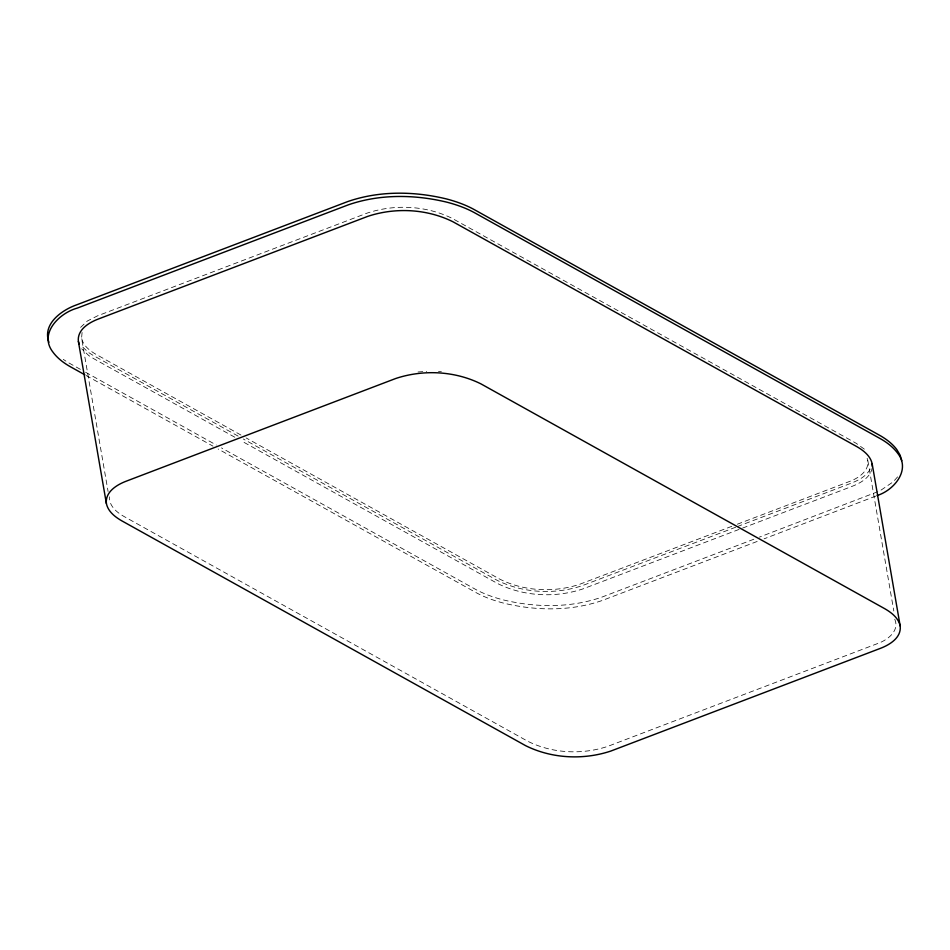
<?xml version="1.0" encoding="UTF-8"?>
<svg xmlns="http://www.w3.org/2000/svg" width="950" height="950" viewBox="0 0 950 950"><rect width="100%" height="100%" fill="white"/><g stroke="black" fill="none" stroke-linecap="round" stroke-linejoin="round"><path stroke-width="0.71" stroke-dasharray="4.75 3.56" d="M82.08 332.452L81.593 338.164L108.086 491.518M872.278 467.566C870.616 477.423 860.831 482.861 852.352 486.258L740.43 528.901M870.129 469.074C866.483 476.188 858.871 480.059 851.782 482.98L737.093 526.668M80.607 327.358L87.4 320.981L97.648 315.792L367.104 213.121C394.666 203.917 426.301 205.509 452.402 218.5L856.306 443.377L865.224 449.777M897.607 476.876L893.202 481.84L880.306 490.604M877.776 491.708L759.371 537.13M875.817 496.102L764.085 538.828M731.797 526.324L579.904 584.202C554.004 592.871 524.269 591.375 499.759 579.144L246.121 437.938M737.319 524.222L849.169 481.603C858.551 478.313 871.138 469.846 867.136 458.292M735.716 527.202L582.326 585.639C554.776 594.842 523.129 593.251 497.028 580.26L243.295 438.995M739.041 529.423L582.896 588.917C555.334 598.12 523.699 596.529 497.598 583.538L241.276 440.836M753.837 539.232L601.789 597.158C570.119 608.166 535.206 607.656 502.859 599.794A178.291 70.811 -9.8 0 1 475.238 589.19L221.493 447.913M757.174 541.452L602.359 600.447C570.677 611.456 535.764 610.933 503.429 603.084A178.291 70.811 -9.8 0 1 475.808 592.467L218.167 449.029M418.048 371.984L426.681 371.367M438.484 371.486L441.429 371.759M240.956 435.053L96.021 354.362C89.728 350.716 83.173 345.693 81.593 338.164M238.118 436.109L93.124 355.383L88.243 352.308L81.094 345.479M234.804 437.226L93.694 358.661L88.813 355.585L81.653 348.757M80.37 369.336L70.015 363.577A178.291 70.811 -9.8 0 1 63.294 359.338M85.548 372.222L216.315 445.027M86.117 375.499L212.99 446.144M894.781 619.258C899.876 631.109 887.003 640.443 877.171 643.72L607.905 746.32C582.018 754.989 552.271 753.492 527.761 741.261L124.022 516.479C116.886 512.43 108.858 505.923 109.499 496.826M867.837 460.596L893.819 611.028"/><path stroke-width="1.43" d="M877.076 495.556C894.021 490.295 911.252 469.751 897.441 452.96A178.291 70.811 -9.8 0 0 879.985 438.473L474.762 212.859A178.291 70.811 -9.8 0 0 447.141 202.243C414.806 194.394 379.881 193.871 348.211 204.879L77.282 308.109C59.28 312.989 38.285 333.806 53.129 352.367A178.291 70.811 -9.8 0 0 70.585 366.854L84.823 374.787M901.788 460.655L900.089 455.121L896.871 449.671A178.291 70.811 -9.8 0 0 879.415 435.195L474.192 209.57A178.291 70.811 -9.8 0 0 446.571 198.966C414.236 191.104 379.323 190.594 347.641 201.602L76.712 304.819C61.738 310.068 42.132 324.009 48.925 342.261M872.183 463.885C870.509 455.893 863.562 450.537 856.876 446.654L452.972 221.777C426.871 208.798 395.224 207.207 367.674 216.398L98.218 319.069C88.849 322.632 77.009 329.828 78.387 341.442L106.388 503.559C108.062 511.551 115.009 516.907 121.695 520.778L525.599 745.655C551.701 758.646 583.336 760.238 610.898 751.034L880.353 648.375C889.722 644.801 901.562 637.616 900.184 626.002L872.183 463.885L872.242 466.343M900.184 626.002C898.51 618.011 891.563 612.655 884.877 608.772L480.973 383.895C454.872 370.916 423.225 369.324 395.675 378.516L126.219 481.187C116.85 484.749 105.011 491.946 106.388 503.559M78.387 341.442L79.147 343.9"/></g></svg>
